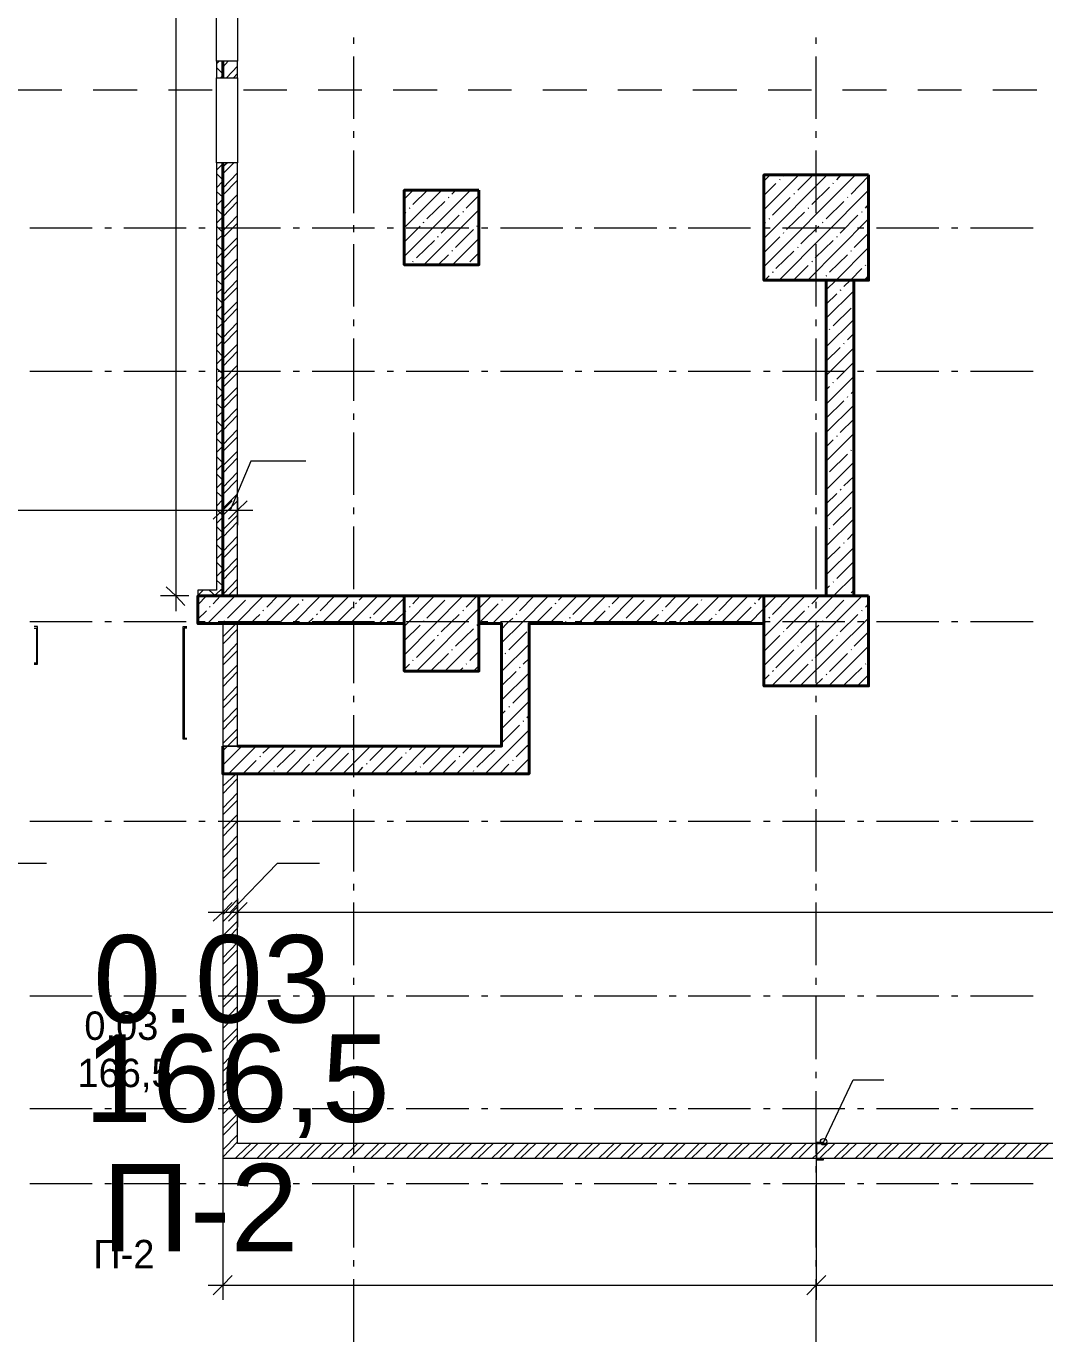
# Model space of a CAD drawing. Header units: millimetres. Extents: x -249154 to 415037, y -45458 to 354837.
# Drawn here: x -203124 to -194967, y 10750 to 21286 of the extents above; entities that cross this region are included whole.
import ezdxf

# ---------------------------------------------------------------- set-up
doc = ezdxf.new("R2010")
doc.units = ezdxf.units.MM
doc.layers.add('PDF _Текст', color=7, linetype='Continuous')
doc.styles.get("Standard").update_dxf_attribs({"font": 'arial.ttf'})

msp = doc.modelspace()

# ---------------------------------------------------------------- linework, layer by layer
at = {"lineweight": 9}
for points in [[(-201927, 24709), (-201927, 21684), (-201927, 16601)], [(-201550, 24586), (-201601, 24586), (-201601, 21684), (-201550, 21684), (-201431, 21684), (-201431, 21007), (-201550, 21007), (-201601, 21007), (-201601, 21684), (-201550, 21684)], [(-200499, 21146), (-200499, 21197)], [(-196797, 21146), (-196797, 21197)], [(-201601, 20985), (-201580, 21007)], [(-201550, 21007), (-201601, 21007), (-201601, 20875), (-201550, 20875), (-201431, 20875), (-201431, 20193), (-201550, 20193), (-201601, 20193), (-201601, 20875), (-201550, 20875)], [(-201550, 20960), (-201508, 21007)], [(-201520, 20875), (-201431, 20968)], [(-200499, 20545), (-200499, 21045)], [(-196797, 20545), (-196797, 21045)], [(-201550, 20905), (-201601, 20956)], [(-201567, 20875), (-201550, 20892)], [(-201465, 20875), (-201431, 20909)], [(-203189, 20778), (-202838, 20778)], [(-202588, 20778), (-202236, 20778)], [(-201986, 20778), (-201635, 20778)], [(-201385, 20778), (-201037, 20778)], [(-200787, 20778), (-200436, 20778)], [(-200186, 20778), (-199834, 20778)], [(-199584, 20778), (-199237, 20778)], [(-198987, 20778), (-198635, 20778)], [(-198385, 20778), (-198034, 20778)], [(-197784, 20778), (-197432, 20778)], [(-197182, 20778), (-196835, 20778)], [(-196585, 20778), (-196233, 20778)], [(-195983, 20778), (-195632, 20778)], [(-195382, 20778), (-195030, 20778)], [(-200499, 20392), (-200499, 20447)], [(-196797, 20392), (-196797, 20447)], [(-200499, 19791), (-200499, 20291)], [(-196797, 19791), (-196797, 20291)], [(-201550, 20193), (-201601, 20193), (-201601, 16770), (-201749, 16770), (-201749, 16724)], [(-201601, 20134), (-201550, 20185)], [(-201550, 20164), (-201516, 20193)], [(-201550, 20104), (-201461, 20193)], [(-201550, 16724), (-201431, 16724), (-201431, 20193), (-201550, 20193), (-201550, 16770)], [(-201550, 20058), (-201601, 20108)], [(-201601, 19994), (-201550, 20045)], [(-201550, 19990), (-201431, 20113)], [(-201550, 19935), (-201431, 20053)], [(-197216, 20045), (-197165, 20096)], [(-197216, 19816), (-196936, 20096)], [(-197216, 19587), (-196708, 20096)], [(-197216, 19359), (-196483, 20096)], [(-197216, 19931), (-197119, 20028)], [(-197089, 20058), (-197085, 20062)], [(-197059, 20087), (-197051, 20096)], [(-196945, 19973), (-196822, 20096)], [(-196661, 20028), (-196657, 20032)], [(-196631, 20058), (-196598, 20096)], [(-196517, 19943), (-196377, 20087)], [(-201550, 19918), (-201601, 19964)], [(-201550, 19820), (-201431, 19939)], [(-200097, 19901), (-200025, 19973)], [(-200097, 19672), (-199796, 19973)], [(-200097, 19443), (-199567, 19973)], [(-200029, 19859), (-199910, 19973)], [(-199741, 19914), (-199737, 19918)], [(-199716, 19943), (-199682, 19973)], [(-199601, 19829), (-199499, 19931)], [(-197148, 19774), (-197004, 19914)], [(-197093, 19253), (-196377, 19973)], [(-196975, 19943), (-196970, 19947)], [(-196831, 19859), (-196691, 19998)], [(-196547, 19914), (-196543, 19918)], [(-201601, 19850), (-201550, 19901)], [(-201550, 19774), (-201601, 19825)], [(-201550, 19761), (-201431, 19884)], [(-200054, 19829), (-200050, 19833)], [(-199940, 19376), (-199499, 19816)], [(-199915, 19744), (-199771, 19884)], [(-196860, 19829), (-196856, 19833)], [(-196716, 19744), (-196576, 19884)], [(-196403, 19829), (-196377, 19859)], [(-201601, 19710), (-201550, 19761)], [(-201550, 19647), (-201431, 19770)], [(-201550, 19592), (-201431, 19710)], [(-200097, 19787), (-200084, 19799)], [(-199944, 19714), (-199936, 19719)], [(-199800, 19630), (-199656, 19774)], [(-199627, 19799), (-199622, 19803)], [(-197216, 19702), (-197203, 19714)], [(-197174, 19744), (-197169, 19748)], [(-197034, 19659), (-196890, 19799)], [(-196864, 19253), (-196377, 19744)], [(-196746, 19714), (-196742, 19719)], [(-196606, 19630), (-196462, 19774)], [(-196432, 19799), (-196428, 19803)], [(-203096, 19672), (-202596, 19672)], [(-202495, 19672), (-202440, 19672)], [(-202342, 19672), (-201842, 19672)], [(-201741, 19672), (-201690, 19672)], [(-201550, 19634), (-201601, 19685)], [(-201601, 19570), (-201550, 19617)], [(-201588, 19672), (-201088, 19672)], [(-200986, 19672), (-200936, 19672)], [(-200834, 19672), (-200334, 19672)], [(-200499, 19638), (-200499, 19693)], [(-200232, 19672), (-200182, 19672)], [(-200097, 19558), (-199970, 19685)], [(-200080, 19672), (-199580, 19672)], [(-199830, 19600), (-199821, 19604)], [(-199686, 19515), (-199542, 19659)], [(-199516, 19685), (-199508, 19689)], [(-199478, 19672), (-199427, 19672)], [(-199326, 19672), (-198826, 19672)], [(-198728, 19672), (-198673, 19672)], [(-198576, 19672), (-198072, 19672)], [(-197974, 19672), (-197919, 19672)], [(-197822, 19672), (-197322, 19672)], [(-197220, 19672), (-197165, 19672)], [(-197216, 19473), (-197089, 19600)], [(-197068, 19672), (-196568, 19672)], [(-197059, 19630), (-197055, 19634)], [(-196920, 19545), (-196776, 19685)], [(-196797, 19638), (-196797, 19693)], [(-196631, 19600), (-196627, 19604)], [(-196492, 19515), (-196377, 19630)], [(-196466, 19672), (-196415, 19672)], [(-196314, 19672), (-195814, 19672)], [(-195712, 19672), (-195661, 19672)], [(-195560, 19672), (-195060, 19672)], [(-201550, 19490), (-201601, 19541)], [(-201550, 19477), (-201431, 19596)], [(-201550, 19422), (-201431, 19541)], [(-200499, 19041), (-200499, 19541)], [(-199999, 19431), (-199855, 19570)], [(-199711, 19376), (-199499, 19587)], [(-196945, 19515), (-196941, 19520)], [(-196805, 19431), (-196661, 19570)], [(-196797, 19041), (-196797, 19541)], [(-196716, 19176), (-196636, 19253), (-196377, 19515)], [(-201601, 19426), (-201550, 19477)], [(-201550, 19350), (-201601, 19401)], [(-201550, 19308), (-201431, 19426)], [(-200029, 19401), (-200025, 19405)], [(-199826, 19376), (-199741, 19456)], [(-199716, 19486), (-199711, 19490)], [(-199571, 19401), (-199499, 19473)], [(-197119, 19346), (-196975, 19486)], [(-196831, 19401), (-196826, 19405)], [(-196691, 19316), (-196547, 19456)], [(-196517, 19486), (-196513, 19490)], [(-201601, 19287), (-201550, 19337)], [(-201550, 19248), (-201431, 19367)], [(-199597, 19376), (-199597, 19376)], [(-197208, 19253), (-197174, 19287)], [(-197148, 19316), (-197140, 19321)], [(-196979, 19253), (-196860, 19371)], [(-196716, 19287), (-196712, 19291)], [(-196576, 19202), (-196521, 19253), (-196432, 19346)], [(-196407, 19253), (-196377, 19287)], [(-196403, 19371), (-196398, 19376)], [(-201550, 19210), (-201601, 19257)], [(-201601, 19143), (-201550, 19193)], [(-201550, 19134), (-201431, 19257)], [(-201550, 19079), (-201431, 19198)], [(-196750, 19253), (-196746, 19257)], [(-196606, 19172), (-196598, 19176)], [(-201550, 19066), (-201601, 19117)], [(-201550, 18965), (-201431, 19083)], [(-196716, 18948), (-196496, 19168)], [(-196716, 19062), (-196631, 19143)], [(-201601, 19003), (-201550, 19054)], [(-201550, 18927), (-201601, 18977)], [(-201550, 18905), (-201431, 19028)], [(-196661, 18888), (-196517, 19028)], [(-201601, 18863), (-201550, 18910)], [(-201550, 18791), (-201431, 18914)], [(-200499, 18884), (-200499, 18939)], [(-196797, 18884), (-196797, 18939)], [(-196716, 18719), (-196496, 18939)], [(-196691, 18859), (-196687, 18863)], [(-201550, 18782), (-201601, 18833)], [(-201601, 18719), (-201550, 18770)], [(-201550, 18736), (-201431, 18855)], [(-200499, 18287), (-200499, 18787)], [(-196797, 18287), (-196797, 18787)], [(-196547, 18774), (-196496, 18825)], [(-201550, 18643), (-201601, 18694)], [(-201550, 18622), (-201431, 18740)], [(-201550, 18562), (-201431, 18685)], [(-196716, 18605), (-196606, 18715)], [(-196716, 18490), (-196496, 18710)], [(-196576, 18744), (-196572, 18749)], [(-201601, 18579), (-201550, 18630)], [(-201550, 18503), (-201601, 18549)], [(-201550, 18452), (-201431, 18571)], [(-196631, 18461), (-196496, 18596)], [(-203096, 18524), (-202596, 18524)], [(-202495, 18524), (-202440, 18524)], [(-202342, 18524), (-201842, 18524)], [(-201741, 18524), (-201690, 18524)], [(-201601, 18435), (-201550, 18486)], [(-201588, 18524), (-201088, 18524)], [(-201550, 18393), (-201431, 18511)], [(-200986, 18524), (-200936, 18524)], [(-200834, 18524), (-200334, 18524)], [(-200232, 18524), (-200182, 18524)], [(-200080, 18524), (-199580, 18524)], [(-199478, 18524), (-199427, 18524)], [(-199326, 18524), (-198826, 18524)], [(-198728, 18524), (-198673, 18524)], [(-198576, 18524), (-198072, 18524)], [(-197974, 18524), (-197919, 18524)], [(-197822, 18524), (-197322, 18524)], [(-197220, 18524), (-197165, 18524)], [(-197068, 18524), (-196568, 18524)], [(-196716, 18261), (-196496, 18482)], [(-196466, 18524), (-196415, 18524)], [(-196314, 18524), (-195814, 18524)], [(-195712, 18524), (-195661, 18524)], [(-195560, 18524), (-195060, 18524)], [(-201550, 18359), (-201601, 18410)], [(-201601, 18295), (-201550, 18346)], [(-201550, 18278), (-201431, 18397)], [(-201550, 18223), (-201431, 18342)], [(-196716, 18376), (-196691, 18401)], [(-196661, 18431), (-196657, 18435)], [(-196517, 18346), (-196496, 18367)], [(-201550, 18219), (-201601, 18266)], [(-201550, 18109), (-201431, 18228)], [(-196716, 18147), (-196576, 18287)], [(-196716, 18033), (-196496, 18253)], [(-196547, 18316), (-196543, 18321)], [(-201601, 18156), (-201550, 18202)], [(-201550, 18075), (-201601, 18126)], [(-201550, 18050), (-201431, 18172)], [(-200499, 18134), (-200499, 18185)], [(-196797, 18134), (-196797, 18185)], [(-196606, 18033), (-196496, 18139)], [(-201601, 18011), (-201550, 18062)], [(-201550, 17935), (-201431, 18058)], [(-200499, 17533), (-200499, 18033)], [(-196797, 17533), (-196797, 18033)], [(-196716, 17804), (-196496, 18024)], [(-201550, 17935), (-201601, 17986)], [(-201601, 17872), (-201550, 17923)], [(-201550, 17880), (-201431, 17999)], [(-196716, 17918), (-196661, 17973)], [(-196631, 18003), (-196627, 18007)], [(-201550, 17791), (-201601, 17842)], [(-201550, 17766), (-201431, 17884)], [(-201550, 17706), (-201431, 17829)], [(-196691, 17719), (-196547, 17859)], [(-196517, 17889), (-196513, 17893)], [(-201601, 17728), (-201550, 17778)], [(-201550, 17651), (-201601, 17702)], [(-201550, 17592), (-201431, 17715)], [(-200885, 17804), (-201325, 17804), (-201491, 17410)], [(-196716, 17575), (-196496, 17795)], [(-201601, 17588), (-201550, 17639)], [(-201550, 17537), (-201431, 17656)], [(-196716, 17690), (-196712, 17694)], [(-196576, 17605), (-196496, 17681)], [(-201550, 17512), (-201601, 17558)], [(-201601, 17444), (-201550, 17495)], [(-201550, 17423), (-201431, 17541)], [(-201550, 17516), (-201550, 17410), (-201550, 17291)], [(-201431, 17516), (-201431, 17410), (-201431, 17291)], [(-196716, 17351), (-196496, 17571)], [(-196716, 17461), (-196631, 17545)], [(-196606, 17575), (-196598, 17579)], [(-203939, 17410), (-203702, 17410), (-201550, 17410), (-201308, 17410)], [(-201550, 17368), (-201601, 17418)], [(-201550, 17368), (-201431, 17486)], [(-200499, 17380), (-200499, 17431)], [(-196797, 17380), (-196797, 17431)], [(-196661, 17291), (-196517, 17431)], [(-201601, 17304), (-201550, 17355)], [(-201550, 17253), (-201431, 17372)], [(-201550, 17194), (-201431, 17317)], [(-196716, 17122), (-196496, 17342)], [(-201550, 17228), (-201601, 17279)], [(-201601, 17164), (-201550, 17211)], [(-201550, 17079), (-201431, 17202)], [(-200499, 16779), (-200499, 17279)], [(-196797, 16779), (-196797, 17279)], [(-196691, 17262), (-196687, 17266)], [(-196547, 17177), (-196496, 17228)], [(-201550, 17084), (-201601, 17135)], [(-201601, 17020), (-201550, 17071)], [(-201550, 17024), (-201431, 17143)], [(-196716, 17007), (-196606, 17118)], [(-196716, 16893), (-196496, 17113)], [(-196576, 17147), (-196572, 17152)], [(-201550, 16944), (-201601, 16995)], [(-201550, 16910), (-201431, 17029)], [(-201550, 16851), (-201431, 16974)], [(-196631, 16863), (-196496, 16999)], [(-201601, 16880), (-201550, 16931)], [(-201550, 16736), (-201431, 16859)], [(-197216, 16164), (-196657, 16724), (-196496, 16885)], [(-201749, 16728), (-201707, 16770)], [(-201609, 16724), (-201660, 16770)], [(-201618, 16724), (-201567, 16770), (-201550, 16787)], [(-201550, 16804), (-201601, 16851)], [(-201508, 16724), (-201431, 16800)], [(-196716, 16779), (-196691, 16804)], [(-196661, 16834), (-196657, 16838)], [(-196517, 16749), (-196496, 16770)], [(-201821, 16724), (-201927, 16724), (-202050, 16724)], [(-201749, 16652), (-201681, 16724)], [(-201673, 16503), (-201452, 16724)], [(-201626, 16660), (-201567, 16724)], [(-201512, 16546), (-201368, 16690)], [(-201444, 16503), (-201224, 16724)], [(-201342, 16719), (-201338, 16724)], [(-201215, 16503), (-200995, 16724)], [(-201198, 16635), (-201109, 16724)], [(-201084, 16520), (-200940, 16660)], [(-200986, 16503), (-200766, 16724)], [(-200914, 16690), (-200906, 16694)], [(-200885, 16719), (-200881, 16724)], [(-200770, 16605), (-200652, 16724)], [(-200758, 16503), (-200537, 16724)], [(-200529, 16503), (-200309, 16724)], [(-200499, 16626), (-200499, 16677)], [(-200487, 16660), (-200478, 16669)], [(-200457, 16690), (-200423, 16724)], [(-200343, 16575), (-200198, 16719)], [(-200300, 16503), (-200097, 16707), (-200084, 16724)], [(-200097, 16478), (-199855, 16724)], [(-200097, 16249), (-199627, 16724)], [(-200029, 16660), (-199970, 16724)], [(-199999, 16122), (-199499, 16622), (-199398, 16724)], [(-199915, 16546), (-199771, 16690)], [(-199741, 16719), (-199741, 16724)], [(-199601, 16635), (-199512, 16724)], [(-199487, 16520), (-199343, 16660)], [(-199389, 16503), (-199169, 16724)], [(-199317, 16347), (-199161, 16503), (-198940, 16724)], [(-199313, 16690), (-199309, 16694)], [(-199288, 16719), (-199283, 16724)], [(-199173, 16605), (-199055, 16724)], [(-198932, 16503), (-198712, 16724)], [(-198885, 16660), (-198881, 16669)], [(-198860, 16690), (-198826, 16724)], [(-198745, 16575), (-198601, 16719)], [(-198703, 16503), (-198483, 16724)], [(-198474, 16503), (-198254, 16724)], [(-198432, 16660), (-198368, 16724)], [(-198318, 16546), (-198174, 16690)], [(-198250, 16503), (-198029, 16724)], [(-198144, 16719), (-198144, 16724)], [(-198021, 16503), (-197801, 16724)], [(-198004, 16635), (-197915, 16724)], [(-197890, 16520), (-197746, 16660)], [(-197792, 16503), (-197572, 16724)], [(-197716, 16690), (-197712, 16694)], [(-197686, 16719), (-197686, 16724)], [(-197576, 16605), (-197458, 16724)], [(-197563, 16503), (-197343, 16724)], [(-197335, 16503), (-197216, 16622), (-197114, 16724)], [(-197288, 16660), (-197284, 16669)], [(-197258, 16690), (-197229, 16724)], [(-197216, 16393), (-196886, 16724)], [(-197153, 16003), (-196428, 16724)], [(-197148, 16575), (-197004, 16719)], [(-196831, 16660), (-196771, 16724)], [(-196797, 16626), (-196797, 16677)], [(-196716, 16546), (-196576, 16690)], [(-196547, 16719), (-196543, 16724)], [(-196543, 16724), (-196543, 16724)], [(-196403, 16635), (-196377, 16660)], [(-201749, 16537), (-201681, 16605)], [(-201656, 16635), (-201652, 16639)], [(-201330, 16503), (-201253, 16575)], [(-201228, 16605), (-201224, 16609)], [(-200872, 16503), (-200825, 16546)], [(-200800, 16575), (-200792, 16580)], [(-200643, 16503), (-200512, 16635)], [(-200372, 16546), (-200364, 16554)], [(-200190, 16503), (-200097, 16592), (-200084, 16605)], [(-200054, 16635), (-200050, 16639)], [(-199800, 16436), (-199656, 16575)], [(-199627, 16605), (-199622, 16609)], [(-199317, 16457), (-199275, 16503), (-199228, 16546)], [(-199199, 16575), (-199194, 16580)], [(-199046, 16503), (-198915, 16635)], [(-198771, 16546), (-198767, 16554)], [(-198589, 16503), (-198487, 16605)], [(-198457, 16635), (-198453, 16639)], [(-198135, 16503), (-198059, 16575)], [(-198029, 16605), (-198025, 16609)], [(-197678, 16503), (-197631, 16546)], [(-197602, 16575), (-197597, 16580)], [(-197449, 16503), (-197318, 16635)], [(-197174, 16546), (-197169, 16554)], [(-197034, 16461), (-196890, 16605)], [(-196924, 16003), (-196377, 16546)], [(-196860, 16635), (-196856, 16639)], [(-196606, 16436), (-196462, 16575)], [(-196432, 16605), (-196428, 16609)], [(-203096, 16520), (-202596, 16520)], [(-203062, 16177), (-203033, 16177), (-203033, 16478), (-203062, 16478)], [(-203062, 16465), (-203041, 16465), (-203041, 16186), (-203062, 16186)], [(-202495, 16520), (-202440, 16520)], [(-202342, 16520), (-201842, 16520)], [(-201838, 15576), (-201868, 15576), (-201868, 16478), (-201838, 16478)], [(-201838, 16465), (-201859, 16465), (-201859, 15584), (-201838, 15584)], [(-201741, 16520), (-201690, 16520)], [(-201588, 16520), (-201088, 16520)], [(-201550, 16397), (-201444, 16503)], [(-201550, 16338), (-201431, 16457)], [(-201541, 16520), (-201537, 16525)], [(-200986, 16520), (-200936, 16520)], [(-200834, 16520), (-200334, 16520)], [(-200499, 16025), (-200499, 16525)], [(-200415, 16503), (-200398, 16520)], [(-200232, 16520), (-200182, 16520)], [(-200097, 16364), (-199970, 16491)], [(-200080, 16520), (-199580, 16520)], [(-199944, 16520), (-199936, 16525)], [(-199686, 16321), (-199542, 16461)], [(-199516, 16491), (-199508, 16495)], [(-199478, 16520), (-199427, 16520)], [(-199326, 16520), (-198826, 16520)], [(-198817, 16503), (-198800, 16520)], [(-198728, 16520), (-198673, 16520)], [(-198576, 16520), (-198072, 16520)], [(-198343, 16520), (-198339, 16525)], [(-197974, 16520), (-197919, 16520)], [(-197822, 16520), (-197322, 16520)], [(-197220, 16503), (-197216, 16508), (-197203, 16520)], [(-197220, 16520), (-197165, 16520)], [(-197068, 16520), (-196568, 16520)], [(-197059, 16436), (-197055, 16440)], [(-196920, 16347), (-196776, 16491)], [(-196797, 16025), (-196797, 16525)], [(-196746, 16520), (-196742, 16525)], [(-196466, 16520), (-196415, 16520)], [(-196314, 16520), (-195814, 16520)], [(-195712, 16520), (-195661, 16520)], [(-195560, 16520), (-195060, 16520)], [(-201550, 16224), (-201431, 16347)], [(-199999, 16232), (-199855, 16376)], [(-199830, 16406), (-199821, 16410)], [(-199771, 16122), (-199499, 16393)], [(-199317, 16118), (-199097, 16338)], [(-199258, 16292), (-199114, 16436)], [(-197216, 16279), (-197089, 16406)], [(-196805, 16232), (-196661, 16376)], [(-196631, 16406), (-196627, 16410)], [(-196492, 16321), (-196377, 16436)], [(-201550, 16169), (-201431, 16287)], [(-199885, 16122), (-199741, 16262)], [(-199716, 16292), (-199711, 16296)], [(-199571, 16207), (-199499, 16279)], [(-199317, 16232), (-199313, 16232)], [(-199288, 16262), (-199283, 16266)], [(-197119, 16147), (-196975, 16292)], [(-196945, 16321), (-196941, 16325)], [(-196695, 16003), (-196377, 16321)], [(-196691, 16118), (-196547, 16262)], [(-196517, 16292), (-196513, 16296)], [(-201550, 16054), (-201431, 16173)], [(-200097, 16135), (-200054, 16177)], [(-200029, 16207), (-200025, 16211)], [(-199656, 16122), (-199627, 16147)], [(-199601, 16177), (-199597, 16181)], [(-199542, 16122), (-199499, 16164)], [(-199173, 16147), (-199169, 16152)], [(-199144, 16177), (-199097, 16224)], [(-197148, 16118), (-197140, 16126)], [(-197004, 16033), (-196860, 16177)], [(-196831, 16207), (-196826, 16211)], [(-196576, 16008), (-196432, 16147)], [(-196403, 16177), (-196398, 16181)], [(-201550, 15995), (-201431, 16118)], [(-199317, 16003), (-199199, 16118)], [(-199317, 15889), (-199097, 16109)], [(-197216, 16050), (-197174, 16092)], [(-196809, 16003), (-196746, 16063)], [(-196716, 16092), (-196712, 16097)], [(-196466, 16003), (-196377, 16092)], [(-201550, 15881), (-201431, 16003)], [(-201550, 15826), (-201431, 15944)], [(-200499, 15872), (-200499, 15923)], [(-199228, 15864), (-199097, 15995)], [(-197034, 16008), (-197025, 16012)], [(-196797, 15872), (-196797, 15923)], [(-201550, 15711), (-201431, 15830)], [(-199317, 15660), (-199097, 15881)], [(-199317, 15775), (-199288, 15804)], [(-199258, 15834), (-199254, 15838)], [(-201550, 15652), (-201431, 15775)], [(-200499, 15271), (-200499, 15770)], [(-199144, 15720), (-199139, 15724)], [(-199114, 15749), (-199097, 15766)], [(-196797, 15271), (-196797, 15770)], [(-201550, 15542), (-201431, 15660)], [(-201512, 15521), (-201431, 15601)], [(-199449, 15300), (-199228, 15521), (-199097, 15652)], [(-199313, 15550), (-199173, 15690)], [(-201550, 15482), (-201512, 15521)], [(-201431, 15521), (-201550, 15521)], [(-201541, 15376), (-201397, 15521)], [(-201503, 15300), (-201283, 15521)], [(-201275, 15300), (-201054, 15521)], [(-201228, 15465), (-201169, 15521)], [(-201114, 15351), (-200969, 15491)], [(-201046, 15300), (-200825, 15521)], [(-200940, 15521), (-200940, 15521)], [(-200817, 15300), (-200597, 15521)], [(-200800, 15436), (-200711, 15521)], [(-200588, 15300), (-200368, 15521)], [(-200512, 15491), (-200508, 15495)], [(-200487, 15521), (-200482, 15521)], [(-200372, 15406), (-200258, 15521)], [(-200364, 15300), (-200143, 15521)], [(-200135, 15300), (-199915, 15521)], [(-200054, 15491), (-200029, 15521)], [(-199944, 15376), (-199800, 15521)], [(-199906, 15300), (-199686, 15521)], [(-199677, 15300), (-199457, 15521)], [(-199627, 15465), (-199571, 15521)], [(-199516, 15351), (-199372, 15491)], [(-199343, 15521), (-199343, 15521)], [(-199199, 15436), (-199114, 15521), (-199097, 15537)], [(-201389, 15300), (-201283, 15406)], [(-201253, 15436), (-201249, 15440)], [(-200825, 15406), (-200821, 15410)], [(-200686, 15321), (-200542, 15465)], [(-200249, 15300), (-200114, 15436)], [(-200084, 15465), (-200080, 15470)], [(-199792, 15300), (-199686, 15406)], [(-199656, 15436), (-199652, 15440)], [(-199228, 15406), (-199224, 15410)], [(-199220, 15300), (-199097, 15423)], [(-201550, 15199), (-201444, 15300)], [(-196797, 12339), (-201431, 12339), (-201431, 15300), (-201550, 15300), (-201550, 12220), (-201431, 12220), (-196797, 12220)], [(-201139, 15321), (-201135, 15326)], [(-200931, 15300), (-200855, 15376)], [(-200474, 15300), (-200427, 15351)], [(-200398, 15376), (-200393, 15381)], [(-200021, 15300), (-199999, 15321)], [(-199970, 15351), (-199965, 15355)], [(-199542, 15321), (-199538, 15326)], [(-199334, 15300), (-199258, 15376)], [(-201550, 15139), (-201431, 15262)], [(-200499, 15118), (-200499, 15173)], [(-196797, 15118), (-196797, 15173)], [(-201550, 15025), (-201431, 15148)], [(-201550, 14970), (-201431, 15088)], [(-201550, 14855), (-201431, 14974)], [(-200499, 14516), (-200499, 15016)], [(-196797, 14516), (-196797, 15016)], [(-203096, 14919), (-202596, 14919)], [(-202495, 14919), (-202440, 14919)], [(-202342, 14919), (-201842, 14919)], [(-201741, 14919), (-201690, 14919)], [(-201588, 14919), (-201088, 14919)], [(-201550, 14796), (-201431, 14919)], [(-200986, 14919), (-200936, 14919)], [(-200834, 14919), (-200334, 14919)], [(-200232, 14919), (-200182, 14919)], [(-200080, 14919), (-199580, 14919)], [(-199478, 14919), (-199427, 14919)], [(-199326, 14919), (-198826, 14919)], [(-198728, 14919), (-198673, 14919)], [(-198576, 14919), (-198072, 14919)], [(-197974, 14919), (-197919, 14919)], [(-197822, 14919), (-197322, 14919)], [(-197220, 14919), (-197165, 14919)], [(-197068, 14919), (-196568, 14919)], [(-196466, 14919), (-196415, 14919)], [(-196314, 14919), (-195814, 14919)], [(-195712, 14919), (-195661, 14919)], [(-195560, 14919), (-195060, 14919)], [(-201550, 14682), (-201431, 14805)], [(-201550, 14627), (-201431, 14745)], [(-202961, 14580), (-203405, 14580), (-203761, 14190)], [(-201550, 14512), (-201431, 14631)], [(-201550, 14457), (-201431, 14576)], [(-200775, 14580), (-201114, 14580), (-201491, 14190)], [(-201550, 14343), (-201431, 14461)], [(-201550, 14283), (-201431, 14406)], [(-200499, 14364), (-200499, 14419)], [(-196797, 14364), (-196797, 14419)], [(-201550, 14300), (-201550, 14190), (-201550, 14072)], [(-201550, 14169), (-201431, 14292)], [(-201550, 14114), (-201431, 14233)], [(-201431, 14300), (-201431, 14190), (-201431, 14072)], [(-200499, 13767), (-200499, 14267)], [(-196797, 13767), (-196797, 14267)], [(-201668, 14190), (-201431, 14190), (-191713, 14190)], [(-201550, 14000), (-201431, 14118)], [(-201550, 13940), (-201431, 14063)], [(-201550, 13826), (-201431, 13949)], [(-201550, 13771), (-201431, 13890)], [(-201550, 13657), (-201431, 13775)], [(-201550, 13601), (-201431, 13720)], [(-201550, 13487), (-201431, 13606)], [(-200499, 13610), (-200499, 13665)], [(-196797, 13610), (-196797, 13665)], [(-203096, 13521), (-202596, 13521)], [(-202495, 13521), (-202440, 13521)], [(-202342, 13521), (-201842, 13521)], [(-201741, 13521), (-201690, 13521)], [(-201588, 13521), (-201088, 13521)], [(-201550, 13428), (-201431, 13546)], [(-200986, 13521), (-200936, 13521)], [(-200834, 13521), (-200334, 13521)], [(-200499, 13013), (-200499, 13512)], [(-200232, 13521), (-200182, 13521)], [(-200080, 13521), (-199580, 13521)], [(-199478, 13521), (-199427, 13521)], [(-199326, 13521), (-198826, 13521)], [(-198728, 13521), (-198673, 13521)], [(-198576, 13521), (-198072, 13521)], [(-197974, 13521), (-197919, 13521)], [(-197822, 13521), (-197322, 13521)], [(-197220, 13521), (-197165, 13521)], [(-197068, 13521), (-196568, 13521)], [(-196797, 13013), (-196797, 13512)], [(-196466, 13521), (-196415, 13521)], [(-196314, 13521), (-195814, 13521)], [(-195712, 13521), (-195661, 13521)], [(-195560, 13521), (-195060, 13521)], [(-201550, 13313), (-201431, 13436)], [(-201550, 13258), (-201431, 13377)], [(-201550, 13144), (-201431, 13263)], [(-201550, 13085), (-201431, 13207)], [(-201550, 12970), (-201431, 13093)], [(-201550, 12915), (-201431, 13034)], [(-201550, 12801), (-201431, 12919)], [(-201550, 12741), (-201431, 12864)], [(-200499, 12860), (-200499, 12911)], [(-196797, 12860), (-196797, 12911)], [(-201550, 12631), (-201431, 12750)], [(-200499, 12259), (-200499, 12758)], [(-196797, 12259), (-196797, 12758)], [(-196737, 12347), (-196500, 12847), (-196254, 12847)], [(-201550, 12572), (-201431, 12691)], [(-203096, 12619), (-202596, 12619)], [(-202495, 12619), (-202440, 12619)], [(-202342, 12619), (-201842, 12619)], [(-201741, 12619), (-201690, 12619)], [(-201588, 12619), (-201088, 12619)], [(-201550, 12458), (-201431, 12576)], [(-200986, 12619), (-200936, 12619)], [(-200834, 12619), (-200334, 12619)], [(-200232, 12619), (-200182, 12619)], [(-200080, 12619), (-199580, 12619)], [(-199478, 12619), (-199427, 12619)], [(-199326, 12619), (-198826, 12619)], [(-198728, 12619), (-198673, 12619)], [(-198576, 12619), (-198072, 12619)], [(-197974, 12619), (-197919, 12619)], [(-197822, 12619), (-197322, 12619)], [(-197220, 12619), (-197165, 12619)], [(-197068, 12619), (-196568, 12619)], [(-196466, 12619), (-196415, 12619)], [(-196314, 12619), (-195814, 12619)], [(-195712, 12619), (-195661, 12619)], [(-195560, 12619), (-195060, 12619)], [(-201550, 12403), (-201431, 12521)], [(-201550, 12288), (-201431, 12407)], [(-201550, 12229), (-201431, 12352)], [(-201448, 12220), (-201431, 12237), (-201325, 12339)], [(-201389, 12220), (-201270, 12339)], [(-201275, 12220), (-201156, 12339)], [(-201219, 12220), (-201097, 12339)], [(-201105, 12220), (-200982, 12339)], [(-201046, 12220), (-200927, 12339)], [(-200931, 12220), (-200813, 12339)], [(-200876, 12220), (-200758, 12339)], [(-200762, 12220), (-200643, 12339)], [(-200707, 12220), (-200584, 12339)], [(-200592, 12220), (-200470, 12339)], [(-200533, 12220), (-200415, 12339)], [(-200419, 12220), (-200300, 12339)], [(-200364, 12220), (-200241, 12339)], [(-200249, 12220), (-200126, 12339)], [(-200190, 12220), (-200071, 12339)], [(-200076, 12220), (-199957, 12339)], [(-200021, 12220), (-199902, 12339)], [(-199906, 12220), (-199788, 12339)], [(-199847, 12220), (-199728, 12339)], [(-199737, 12220), (-199614, 12339)], [(-199677, 12220), (-199559, 12339)], [(-199563, 12220), (-199444, 12339)], [(-199508, 12220), (-199385, 12339)], [(-199394, 12220), (-199271, 12339)], [(-199334, 12220), (-199216, 12339)], [(-199220, 12220), (-199101, 12339)], [(-199165, 12220), (-199042, 12339)], [(-199050, 12220), (-198932, 12339)], [(-198991, 12220), (-198872, 12339)], [(-198877, 12220), (-198758, 12339)], [(-198822, 12220), (-198703, 12339)], [(-198707, 12220), (-198589, 12339)], [(-198652, 12220), (-198529, 12339)], [(-198538, 12220), (-198415, 12339)], [(-198479, 12220), (-198360, 12339)], [(-198364, 12220), (-198246, 12339)], [(-198309, 12220), (-198186, 12339)], [(-198195, 12220), (-198072, 12339)], [(-198135, 12220), (-198017, 12339)], [(-198021, 12220), (-197902, 12339)], [(-197966, 12220), (-197847, 12339)], [(-197852, 12220), (-197733, 12339)], [(-197796, 12220), (-197674, 12339)], [(-197682, 12220), (-197559, 12339)], [(-197623, 12220), (-197504, 12339)], [(-197508, 12220), (-197390, 12339)], [(-197453, 12220), (-197330, 12339)], [(-197339, 12220), (-197216, 12339)], [(-197280, 12220), (-197161, 12339)], [(-197165, 12220), (-197047, 12339)], [(-197110, 12220), (-196992, 12339)], [(-196996, 12220), (-196877, 12339)], [(-196936, 12220), (-196818, 12339)], [(-196792, 12250), (-196703, 12339)], [(-196792, 12220), (-194784, 12220), (-194784, 12339), (-196792, 12339)], [(-196767, 12220), (-196648, 12339)], [(-196653, 12220), (-196534, 12339)], [(-196598, 12220), (-196475, 12339)], [(-196483, 12220), (-196360, 12339)], [(-196424, 12220), (-196305, 12339)], [(-196310, 12220), (-196191, 12339)], [(-196254, 12220), (-196136, 12339)], [(-196140, 12220), (-196021, 12339)], [(-196081, 12220), (-195962, 12339)], [(-195966, 12220), (-195848, 12339)], [(-195911, 12220), (-195793, 12339)], [(-195797, 12220), (-195678, 12339)], [(-195742, 12220), (-195619, 12339)], [(-195627, 12220), (-195505, 12339)], [(-195568, 12220), (-195450, 12339)], [(-195454, 12220), (-195335, 12339)], [(-195399, 12220), (-195276, 12339)], [(-195284, 12220), (-195166, 12339)], [(-195225, 12220), (-195106, 12339)], [(-195111, 12220), (-194992, 12339)], [(-195056, 12220), (-194937, 12339)], [(-196826, 12220), (-196797, 12246)], [(-201550, 12220), (-201550, 11204), (-201550, 11085)], [(-200499, 12106), (-200499, 12157)], [(-196797, 12208), (-196797, 11204), (-196797, 11085)], [(-196797, 12106), (-196797, 12157)], [(-203096, 12017), (-202596, 12017)], [(-202495, 12017), (-202440, 12017)], [(-202342, 12017), (-201842, 12017)], [(-201741, 12017), (-201690, 12017)], [(-201588, 12017), (-201088, 12017)], [(-200986, 12017), (-200936, 12017)], [(-200834, 12017), (-200334, 12017)], [(-200232, 12017), (-200182, 12017)], [(-200080, 12017), (-199580, 12017)], [(-199478, 12017), (-199427, 12017)], [(-199326, 12017), (-198826, 12017)], [(-198728, 12017), (-198673, 12017)], [(-198576, 12017), (-198072, 12017)], [(-197974, 12017), (-197919, 12017)], [(-197822, 12017), (-197322, 12017)], [(-197220, 12017), (-197165, 12017)], [(-197068, 12017), (-196568, 12017)], [(-196466, 12017), (-196415, 12017)], [(-196314, 12017), (-195814, 12017)], [(-195712, 12017), (-195661, 12017)], [(-195560, 12017), (-195060, 12017)], [(-200499, 11504), (-200499, 12004)], [(-196797, 11504), (-196797, 12004)], [(-200499, 11352), (-200499, 11403)], [(-196797, 11352), (-196797, 11403)], [(-201668, 11204), (-196797, 11204), (-191993, 11204)], [(-200499, 10750), (-200499, 11250)], [(-196797, 10750), (-196797, 11250)]]:
    msp.add_lwpolyline(points, dxfattribs=at)
for points in [[(-201550, 20875), (-201431, 20875), (-201431, 21007), (-201550, 21007)], [(-201431, 15521), (-201431, 16503), (-201550, 16503), (-201550, 15521)]]:
    msp.add_lwpolyline(points, close=True, dxfattribs=at)
at = {"lineweight": 40}
for points in [[(-201550, 20875), (-201550, 21007)], [(-201749, 16724), (-201550, 16724), (-200097, 16724), (-200097, 16503), (-201749, 16503), (-201749, 16724), (-201550, 16724), (-201550, 16770), (-201550, 20193)], [(-196716, 19253), (-196716, 16724), (-196496, 16724), (-196496, 19253)], [(-201550, 15521), (-201550, 15300), (-199097, 15300), (-199097, 15521), (-199097, 16503), (-197216, 16503), (-197216, 16724), (-199499, 16724), (-199499, 16503), (-199317, 16503), (-199317, 15521), (-201431, 15521)]]:
    msp.add_lwpolyline(points, dxfattribs=at)
for points in [[(-196377, 20096), (-197216, 20096), (-197216, 19253), (-196377, 19253)], [(-199499, 19973), (-200097, 19973), (-200097, 19376), (-199499, 19376)], [(-199499, 16724), (-200097, 16724), (-200097, 16122), (-199499, 16122)], [(-196377, 16724), (-197216, 16724), (-197216, 16003), (-196377, 16003)]]:
    msp.add_lwpolyline(points, close=True, dxfattribs=at)
at = {"lineweight": 18}
for points in [[(-201474, 17486), (-201550, 17410), (-201626, 17338)], [(-201355, 17486), (-201431, 17410), (-201503, 17338)], [(-201855, 16647), (-201927, 16724), (-202003, 16796)], [(-201474, 14267), (-201550, 14190), (-201626, 14118)], [(-201355, 14267), (-201431, 14190), (-201503, 14118)], [(-201474, 11280), (-201550, 11204), (-201626, 11127)], [(-196720, 11280), (-196797, 11204), (-196873, 11127)]]:
    msp.add_lwpolyline(points, dxfattribs=at)
at = {"lineweight": 20}
msp.add_lwpolyline([(-196792, 12339), (-196737, 12339), (-196737, 12347), (-196797, 12347), (-196797, 12208), (-196737, 12208), (-196737, 12216), (-196792, 12216)], close=True, dxfattribs=at)
at = {"lineweight": 9}
for points in [[(-196763, 12352), (-196763, 12369), (-196754, 12377), (-196737, 12377)], [(-196763, 12352), (-196763, 12369), (-196754, 12377), (-196737, 12377)], [(-196737, 12326), (-196754, 12326), (-196763, 12339), (-196763, 12352)], [(-196737, 12326), (-196754, 12326), (-196763, 12339), (-196763, 12352)], [(-196737, 12377), (-196725, 12377), (-196712, 12369), (-196712, 12352)], [(-196737, 12377), (-196725, 12377), (-196712, 12369), (-196712, 12352)], [(-196712, 12352), (-196712, 12339), (-196725, 12326), (-196737, 12326)], [(-196712, 12352), (-196712, 12339), (-196725, 12326), (-196737, 12326)]]:
    msp.add_open_spline(points, degree=3, dxfattribs=at)

# ---------------------------------------------------------------- texts
at = {"char_height": 700, "attachment_point": 4}
for s, insert in [('0.03', (-202588, 13652)), ('166,5', (-202660, 12796)), ('П-2', (-202517, 11824))]:
    msp.add_mtext(s, dxfattribs=dict(at, insert=insert))
at = {"layer": 'PDF _Текст', "char_height": 227.7, "attachment_point": 4, "style": ''}
for s, insert in [('0.03', (-202659, 13280)), ('166,5', (-202714, 12882)), ('П-2', (-202587, 11452))]:
    msp.add_mtext(s, dxfattribs=dict(at, insert=insert))

doc.saveas('drawing.dxf')
